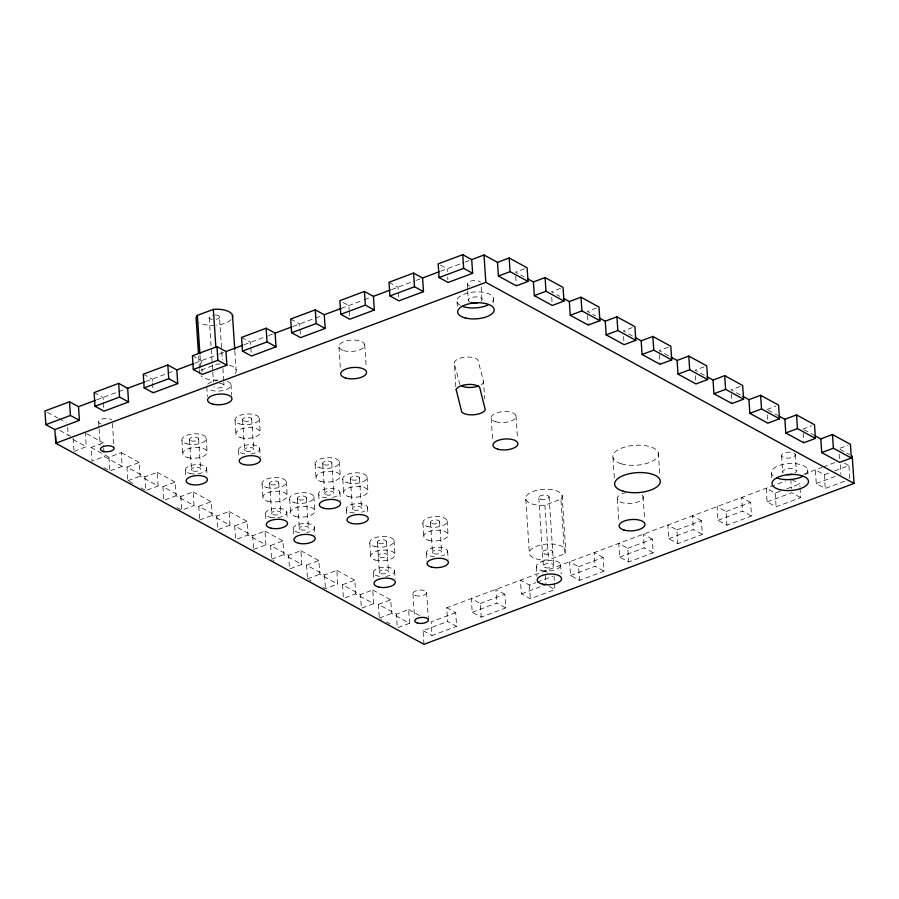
<?xml version="1.0" encoding="UTF-8"?>
<svg xmlns="http://www.w3.org/2000/svg" width="899" height="899" viewBox="0 0 899 899"><rect width="100%" height="100%" fill="white"/><g stroke="black" fill="none" stroke-linecap="round" stroke-linejoin="round"><path stroke-width="0.67" stroke-dasharray="4.5 3.37" d="M455.827 386.761L454.355 362.263A12.249 5.349 -3.8 0 1 465.12 357.184A12.249 5.349 -3.8 0 1 477.841 359.892L483.482 381.03L484.662 398.819M483.482 381.03L483.415 382.255A12.249 5.349 -3.8 0 1 480.864 384.929M560.92 499.181L561.976 497.54A18.295 7.99 -3.8 0 0 546.738 489.213A18.295 7.99 -3.8 0 0 525.893 497.012A18.295 7.99 -3.8 0 0 541.131 505.339L544.918 505.171L560.92 499.181L564.55 553.93L548.547 559.908L544.76 560.077A18.295 7.99 -3.8 0 1 529.522 551.75A18.295 7.99 -3.8 0 1 550.379 543.951A18.295 7.99 -3.8 0 1 565.617 552.278L564.55 553.93M96.62 399.909L127.658 388.289M145.773 381.513L174.226 370.871M194.926 363.129L218.199 354.42M219.502 353.936L223.379 352.487M244.067 344.744L267.351 336.035M268.644 335.552L272.532 334.102M293.22 326.359L321.685 315.718M341.081 308.458L363.072 300.232M364.365 299.749L370.838 297.322M391.526 289.579L414.81 280.87M416.102 280.387L422.575 277.971M440.679 271.195L463.963 262.486M465.255 262.002L469.143 260.553M200.983 370.118L216.985 364.129L220.772 363.971M524.522 268.756L515.442 272.15L523.825 276.723M73.988 451.32L86.27 446.724L85.36 433.037M91.035 447.444L109.004 457.254L121.286 452.658L122.197 466.345L104.239 456.535L91.945 461.131L91.035 447.444L103.329 442.847L103.599 446.949M560.448 288.377L551.368 291.77L559.751 296.344M122.197 466.345L109.914 470.941L103.924 467.671M126.961 467.064L139.255 462.468L140.154 476.155L158.123 485.954L157.213 472.278L144.919 476.875L126.961 467.064L127.782 479.381M127.872 480.751L140.154 476.155M596.374 307.986L587.294 311.391L595.677 315.965M147.065 490.101L158.123 485.954M162.888 486.674L175.17 482.078L176.08 495.765L194.049 505.575L193.139 491.888L180.845 496.484L162.888 486.674L163.798 500.361M165.023 499.9L176.08 495.765M632.3 327.607L623.221 331.001L632.795 336.237M176.968 507.553L181.755 510.171L194.049 505.575M198.814 506.294L211.096 501.698L212.007 515.385L229.964 525.196L229.054 511.509L216.771 516.105L198.814 506.294L199.623 518.611M199.713 519.982L212.007 515.385M668.227 347.228L659.147 350.621L669.924 356.51M229.964 525.196L217.682 529.792L216.771 516.105M234.729 525.915L247.023 521.319L247.933 535.006L265.89 544.805L264.98 531.129L252.698 535.725L234.729 525.915L235.639 539.602L247.933 535.006M704.142 366.837L695.062 370.242L705.839 376.119M253.608 549.413L265.89 544.805M270.655 545.524L282.949 540.928L283.859 554.616L301.817 564.426L300.907 550.739L288.624 555.335L270.655 545.524L271.565 559.212L273.959 560.527M271.565 559.212L283.859 554.616M740.068 386.458L730.988 389.851L741.765 395.74M301.817 564.426L289.523 569.022L288.624 555.335M306.581 565.145L318.864 560.549L319.774 574.236L337.743 584.047L336.833 570.359L324.539 574.955L306.581 565.145L307.492 578.832L311.076 580.799M307.492 578.832L319.774 574.236M766.914 409.472L775.994 406.078M323.056 587.339L325.449 588.643L337.743 584.047M342.508 584.766L354.79 580.17L355.701 593.857L373.658 603.667L372.759 589.98L360.465 594.576L342.508 584.766L343.418 598.453L355.701 593.857M802.841 429.093L811.921 425.688M373.658 603.667L361.376 608.263L360.465 594.576M378.423 604.386L390.717 599.79L391.627 613.466L409.584 623.277L408.674 609.589L396.392 614.186L378.423 604.386L379.333 618.062L381.727 619.377M379.333 618.062L391.627 613.466M840.059 448.219L847.836 445.308M446.724 607.758L455.703 612.657L456.613 626.345L447.635 621.445L446.724 607.758L785.614 480.987M803.728 474.211L821.832 467.435M823.124 466.952L834.766 462.592M409.584 623.277L397.302 627.873L396.392 614.186M455.703 612.657L431.127 621.85L432.037 635.537L456.613 626.345M480.28 603.465L504.856 594.273L505.766 607.96L481.19 617.152L472.211 612.253L471.301 598.565L480.28 603.465L481.19 617.152M554.009 575.888L554.919 589.575L530.343 598.768L521.364 593.857L520.454 580.181L529.432 585.08L535.905 582.664M537.197 582.181L552.716 576.371M578.585 566.696L603.162 557.504L604.072 571.18L579.495 580.383L570.517 575.472L569.606 561.785L578.585 566.696L579.495 580.383M627.738 548.311L652.314 539.108L653.225 552.795L628.648 561.987L619.669 557.088L618.759 543.401L627.738 548.311L628.648 561.987M676.891 529.916L701.467 520.723L702.377 534.411L677.801 543.603L668.822 538.703L667.912 525.016L676.891 529.916L677.801 543.603M726.044 511.531L750.62 502.339L751.53 516.026L726.954 525.218L717.975 520.307L717.065 506.631L726.044 511.531L726.954 525.218M800.043 488.056L800.683 497.641L776.107 506.834L767.128 501.923L766.218 488.236L775.196 493.146L780.366 491.214M786.839 488.786L799.773 483.954L799.953 486.685M844.655 481.19L825.26 488.438L816.281 483.538L815.371 469.851L824.349 474.762L829.519 472.818M834.699 470.885L848.926 465.558L849.836 479.246M423.968 644.325L423.058 630.637L447.635 621.445M472.211 612.253L496.787 603.06L505.766 607.96M521.364 593.857L545.94 584.665L545.03 570.977L547.277 572.213M570.517 575.472L595.093 566.28L604.072 571.18M619.669 557.088L644.246 547.896L653.225 552.795M668.822 538.703L693.399 529.511L702.377 534.411M717.975 520.307L742.552 511.115L751.53 516.026M767.128 501.923L791.704 492.731L800.683 497.641M816.281 483.538L835.677 476.279M768.106 410.124L777.691 415.36M804.032 429.744L813.617 434.97M839.981 449.376L849.78 454.725M844.431 463.109L848.926 465.558M440.409 265.104L447.151 268.779L447.331 271.509M791.918 479.661L799.773 483.954M389.02 282.264L397.999 287.163L398.729 298.108M750.62 502.339L741.641 497.439L742.552 511.115M343.227 302.491L348.846 305.548L349.115 309.661M701.467 520.723L692.488 515.824L693.399 529.511M290.714 319.033L299.693 323.943L299.963 328.045M652.314 539.108L643.336 534.208L644.246 547.896M241.561 337.417L250.54 342.328L250.81 346.43M603.162 557.504L594.183 552.593L595.093 566.28M192.408 355.813L201.387 360.713L201.567 363.454M549.311 586.508L554.919 589.575M143.256 374.198L152.234 379.097L152.414 381.839M504.856 594.273L495.877 589.373L496.787 603.06M94.103 392.582L103.082 397.482L103.812 408.438M47.31 412.259L57.952 418.069M59.132 418.709L66.223 422.586M86.562 433.689L103.329 442.847M121.286 452.658L139.255 462.468M157.213 472.278L175.17 482.078M193.139 491.888L211.096 501.698M229.054 511.509L247.023 521.319M264.98 531.129L282.949 540.928M300.907 550.739L318.864 560.549M336.833 570.359L354.79 580.17M372.759 589.98L390.717 599.79M408.674 609.589L420.496 616.051M59.907 430.441L73.077 437.633L73.898 449.95M73.1 439.532L86.27 446.724M423.058 630.637L432.037 635.537M129.063 481.403L132.659 483.359M141.042 487.943L145.829 490.551L144.919 476.875M386.525 621.996L390.11 623.951M459.928 384.626L454.287 363.488M840.217 464.761L840.857 474.346M839.127 454.186L839.666 462.389M824.349 474.762L825.26 488.438M807.673 469.728L808.134 476.571M803.11 433.194L803.751 442.78M795.233 454.456L796.323 470.874M790.794 479.043L791.423 488.629M781.613 455.827L782.703 472.256M775.196 493.146L776.107 506.834M771.353 473.402L771.814 480.246M767.274 414.945L767.825 423.159M731.258 393.964L731.898 403.539M695.433 375.715L695.972 383.918M659.416 354.723L660.046 364.309M658.371 452.972L659.911 476.234M643.1 496.495L644.639 519.757M623.58 336.473L624.131 344.688M617.377 499.091L618.917 522.353M612.972 457.557L614.422 479.448M587.564 315.493L588.204 325.067M551.739 297.243L552.278 305.458M562.089 495.439L565.729 550.177M560.583 564.482L561.223 574.056M549.075 496.754L553.627 565.179M544.918 505.171L548.547 559.908M538.793 497.799L543.333 566.224M536.377 566.921L537.006 576.506M515.723 276.251L516.262 284.466M525.78 499.114L529.41 553.851M529.432 585.08L530.343 598.768M516.015 415.81L517.566 439.083M493.337 298.075L493.798 304.918M491.202 418.316L492.652 440.218M481.179 286.905L481.988 299.221M467.278 284.174L467.649 289.647M467.738 291.018L468.368 300.603M457.029 301.749L457.389 307.222M447.691 276.993L447.882 279.724M447.129 520.69L448.039 534.377M447.612 550.952L448.163 559.167M439.555 521.454L441.555 551.57M430.486 522.375L432.475 552.48M426.429 553.099L426.969 561.302M422.912 523.139L423.822 536.827M426.587 592.351L428.407 619.726M412.978 593.733L414.518 616.995M394.043 540.546L394.953 554.234M394.526 570.809L395.077 579.023M386.48 541.31L388.48 571.427M364.691 344.452L366.23 367.725M377.4 542.232L379.4 572.337M367.017 476.942L367.927 490.629M373.343 572.955L373.793 579.799M367.5 507.205L367.961 514.048M369.826 542.996L370.736 556.683M349.205 311.02L349.576 316.504M359.454 477.706L361.454 507.823M350.374 478.628L352.374 508.733M338.957 347.059L340.507 370.321M346.317 509.351L346.767 516.195M342.8 479.392L343.71 493.079M339.35 461.839L340.26 475.526M339.844 492.101L340.384 500.316M331.787 462.603L333.787 492.719M322.707 463.524L324.708 493.63M324.539 574.955L325.449 588.643M318.662 494.248L319.111 501.08M315.144 464.289L316.055 477.976M313.931 496.81L314.841 510.486M314.414 527.061L314.965 535.276M300.052 329.416L300.513 336.26M306.368 497.574L308.368 527.679M297.288 498.484L299.288 528.59M293.231 529.208L293.692 536.051M289.725 499.248L290.624 512.936M286.275 481.695L287.174 495.383M286.759 511.958L287.208 518.802M278.701 482.46L280.702 512.576M269.621 483.381L271.622 513.486M259.249 418.091L260.159 431.778M265.576 514.104L266.025 520.948M259.732 448.354L260.272 456.568M262.058 484.145L262.969 497.832M250.9 347.801L251.27 353.273M251.675 418.855L253.675 448.972M252.698 535.725L253.518 548.042M242.595 419.777L244.595 449.882M234.853 351.037L236.134 370.197M238.55 450.5L238.999 457.344M235.032 420.541L235.943 434.228M230.987 384.491L231.717 395.436M215.131 314.998A5.18 2.27 -3.8 0 1 219.48 316.763L221.705 350.284M221.795 351.678L222.356 360.061M222.907 368.433L223.75 381.007M223.84 382.401L224.02 385.199M209.186 317.808L212.715 370.871M212.805 372.265L213.456 382.041M206.77 386.941L207.411 396.515M201.938 368.927L202.118 371.658M206.163 437.948L207.073 451.635M199.983 355.06L200.803 367.376M206.646 468.21L207.107 475.054M198.634 356.071L199.443 368.388M199.533 369.759L199.814 373.86M198.589 438.712L200.589 468.829M189.52 439.633L191.509 469.739M185.464 470.357L185.823 475.829M181.946 440.398L182.857 454.085M180.845 496.484L181.755 510.171M152.504 383.21L153.055 391.413M112.442 423.44L114.072 448.073M109.004 457.254L109.813 469.57M103.688 448.32L104.239 456.535M98.643 422.081L99.002 427.553M99.092 428.924L100.182 445.342M67.672 427.34L68.223 435.543M642.302 495.091A12.957 5.664 -3.8 0 1 634.908 502.822A12.957 5.664 -3.8 0 1 618.164 500.485A12.957 5.664 -3.8 0 1 625.558 492.753M219.48 316.763A5.18 2.27 -3.8 0 1 216.198 319.302M212.243 319.471A5.18 2.27 -3.8 0 1 209.164 317.516A5.18 2.27 -3.8 0 1 212.467 315.268M231.043 319.628A18.295 7.99 -3.8 0 1 216.299 325.146M215.108 325.247A18.295 7.99 -3.8 0 1 199.589 322.797M229.425 365.174A18.295 7.99 -3.8 0 1 234.673 374.366M217.547 380.052A18.295 7.99 -3.8 0 1 200.938 375.838M219.671 383.435A5.18 2.27 -3.8 0 1 222.907 386.918A5.18 2.27 -3.8 0 1 214.052 386.795M379.625 576.383A10.676 4.664 -3.8 0 1 376.254 569.056A10.676 4.664 -3.8 0 1 393.504 569.314A10.676 4.664 -3.8 0 1 385.075 576.461M434.475 556.695A10.676 4.664 -3.8 0 1 427.845 550.143A10.676 4.664 -3.8 0 1 444.836 548.435A10.676 4.664 -3.8 0 1 441.712 555.964M299.524 532.635A10.676 4.664 -3.8 0 1 295.726 525.533A10.676 4.664 -3.8 0 1 312.773 525.128A10.676 4.664 -3.8 0 1 306.795 532.466M326.697 497.844A10.676 4.664 -3.8 0 1 320.763 490.809A10.676 4.664 -3.8 0 1 338.518 490.371A10.676 4.664 -3.8 0 1 330.394 497.754M354.363 512.947A10.676 4.664 -3.8 0 1 347.733 506.395A10.676 4.664 -3.8 0 1 364.724 504.687A10.676 4.664 -3.8 0 1 361.612 512.216M244.831 453.928A10.676 4.664 -3.8 0 1 241.449 446.601A10.676 4.664 -3.8 0 1 258.698 446.859A10.676 4.664 -3.8 0 1 250.282 454.006M227.312 381.412A12.193 5.327 -3.8 0 1 226.065 389.638A12.193 5.327 -3.8 0 1 207.95 388.66M207.736 384.154A12.193 5.327 -3.8 0 1 217.569 380.479M793.952 453.074A6.866 3 -3.8 0 1 790.333 457.917A6.866 3 -3.8 0 1 781.591 455.31A6.866 3 -3.8 0 1 791.199 452.242M469.795 286.062A6.866 3 -3.8 0 1 470.053 281.286A6.866 3 -3.8 0 1 480.482 282.061M469.649 301.985A6.866 3 -3.8 0 1 470.671 297.895A6.866 3 -3.8 0 1 479.931 297.49A6.866 3 -3.8 0 1 480.516 301.513M783.13 472.986A6.866 3 -3.8 0 1 790.569 468.536A6.866 3 -3.8 0 1 794.851 473.155M773.118 475.976A18.295 7.99 -3.8 0 1 790.738 463.513A18.295 7.99 -3.8 0 1 804.684 475.211M460.434 305.424A18.295 7.99 -3.8 0 1 462.771 294.703A18.295 7.99 -3.8 0 1 487.044 293.186A18.295 7.99 -3.8 0 1 490.348 303.559M101.16 423.957A6.866 3 -3.8 0 1 101.407 419.181A6.866 3 -3.8 0 1 111.836 419.968M343.71 350.61A12.957 5.664 -3.8 0 0 364.612 345.935A12.957 5.664 -3.8 0 0 347.149 340.721A12.957 5.664 -3.8 0 0 343.71 350.61M495.776 421.743A12.507 5.461 -3.8 0 0 515.936 417.248A12.507 5.461 -3.8 0 0 499.102 412.203A12.507 5.461 -3.8 0 0 495.776 421.743M375.209 560.032A12.193 5.327 -3.8 0 0 394.875 555.638A12.193 5.327 -3.8 0 0 378.445 550.716A12.193 5.327 -3.8 0 0 375.209 560.032M379.985 557.178A4.574 2 -3.8 0 0 387.357 555.526A4.574 2 -3.8 0 0 381.198 553.683A4.574 2 -3.8 0 0 379.985 557.178M374.299 546.345A12.193 5.327 -3.8 0 0 393.964 541.951A12.193 5.327 -3.8 0 0 377.535 537.029A12.193 5.327 -3.8 0 0 374.299 546.345M428.295 540.164A12.193 5.327 -3.8 0 0 447.96 535.77A12.193 5.327 -3.8 0 0 431.531 530.86A12.193 5.327 -3.8 0 0 428.295 540.164M427.385 526.488A12.193 5.327 -3.8 0 0 447.05 522.094A12.193 5.327 -3.8 0 0 430.621 517.172A12.193 5.327 -3.8 0 0 427.385 526.488M295.097 516.284A12.193 5.327 -3.8 0 0 314.762 511.891A12.193 5.327 -3.8 0 0 298.344 506.969A12.193 5.327 -3.8 0 0 295.097 516.284M294.187 502.597A12.193 5.327 -3.8 0 0 313.852 498.203A12.193 5.327 -3.8 0 0 297.434 493.281A12.193 5.327 -3.8 0 0 294.187 502.597M348.183 496.428A12.193 5.327 -3.8 0 0 367.848 492.034A12.193 5.327 -3.8 0 0 351.419 487.112A12.193 5.327 -3.8 0 0 348.183 496.428M347.272 482.741A12.193 5.327 -3.8 0 0 366.938 478.347A12.193 5.327 -3.8 0 0 350.52 473.425A12.193 5.327 -3.8 0 0 347.272 482.741M298.962 499.743A4.574 2 -3.8 0 0 306.334 498.091A4.574 2 -3.8 0 0 300.176 496.248A4.574 2 -3.8 0 0 298.962 499.743M352.048 479.886A4.574 2 -3.8 0 0 359.42 478.234A4.574 2 -3.8 0 0 353.262 476.391A4.574 2 -3.8 0 0 352.048 479.886M379.075 543.49A4.574 2 -3.8 0 0 386.446 541.839A4.574 2 -3.8 0 0 380.288 539.996A4.574 2 -3.8 0 0 379.075 543.49M432.161 523.634A4.574 2 -3.8 0 0 439.532 521.982A4.574 2 -3.8 0 0 433.374 520.139A4.574 2 -3.8 0 0 432.161 523.634M300.963 529.848A4.574 2 -3.8 0 0 308.335 528.196A4.574 2 -3.8 0 0 302.176 526.353A4.574 2 -3.8 0 0 300.963 529.848M354.049 509.991A4.574 2 -3.8 0 0 361.42 508.34A4.574 2 -3.8 0 0 355.262 506.497A4.574 2 -3.8 0 0 354.049 509.991M381.075 573.596A4.574 2 -3.8 0 0 388.447 571.944A4.574 2 -3.8 0 0 382.289 570.101A4.574 2 -3.8 0 0 381.075 573.596M434.161 553.739A4.574 2 -3.8 0 0 441.533 552.087A4.574 2 -3.8 0 0 435.374 550.244A4.574 2 -3.8 0 0 434.161 553.739M266.531 487.494A12.193 5.327 -3.8 0 0 286.197 483.1A12.193 5.327 -3.8 0 0 269.767 478.178A12.193 5.327 -3.8 0 0 266.531 487.494M271.296 484.64A4.574 2 -3.8 0 0 278.679 482.988A4.574 2 -3.8 0 0 272.521 481.145A4.574 2 -3.8 0 0 271.296 484.64M324.382 464.772A4.574 2 -3.8 0 0 331.765 463.131A4.574 2 -3.8 0 0 325.595 461.288A4.574 2 -3.8 0 0 324.382 464.772M319.617 467.637A12.193 5.327 -3.8 0 0 339.283 463.243A12.193 5.327 -3.8 0 0 322.853 458.321A12.193 5.327 -3.8 0 0 319.617 467.637M186.419 443.746A12.193 5.327 -3.8 0 0 206.085 439.353A12.193 5.327 -3.8 0 0 189.655 434.431A12.193 5.327 -3.8 0 0 186.419 443.746M191.195 440.892A4.574 2 -3.8 0 0 198.567 439.24A4.574 2 -3.8 0 0 192.408 437.397A4.574 2 -3.8 0 0 191.195 440.892M239.505 423.89A12.193 5.327 -3.8 0 0 259.17 419.496A12.193 5.327 -3.8 0 0 242.741 414.574A12.193 5.327 -3.8 0 0 239.505 423.89M244.281 421.035A4.574 2 -3.8 0 0 251.653 419.383A4.574 2 -3.8 0 0 245.494 417.541A4.574 2 -3.8 0 0 244.281 421.035M267.441 501.17A12.193 5.327 -3.8 0 0 287.107 496.787A12.193 5.327 -3.8 0 0 270.678 491.865A12.193 5.327 -3.8 0 0 267.441 501.17M273.296 514.745A4.574 2 -3.8 0 0 280.679 513.093A4.574 2 -3.8 0 0 274.521 511.25A4.574 2 -3.8 0 0 273.296 514.745M320.527 481.313A12.193 5.327 -3.8 0 0 340.193 476.919A12.193 5.327 -3.8 0 0 323.764 472.009A12.193 5.327 -3.8 0 0 320.527 481.313M326.382 494.888A4.574 2 -3.8 0 0 333.765 493.236A4.574 2 -3.8 0 0 327.596 491.393A4.574 2 -3.8 0 0 326.382 494.888M187.329 457.434A12.193 5.327 -3.8 0 0 206.995 453.04A12.193 5.327 -3.8 0 0 190.566 448.118A12.193 5.327 -3.8 0 0 187.329 457.434M193.195 470.997A4.574 2 -3.8 0 0 200.567 469.345A4.574 2 -3.8 0 0 194.409 467.502A4.574 2 -3.8 0 0 193.195 470.997M240.415 437.566A12.193 5.327 -3.8 0 0 260.081 433.172A12.193 5.327 -3.8 0 0 243.651 428.261A12.193 5.327 -3.8 0 0 240.415 437.566M246.281 451.141A4.574 2 -3.8 0 0 253.653 449.489A4.574 2 -3.8 0 0 247.495 447.646A4.574 2 -3.8 0 0 246.281 451.141M540.692 499.215A5.18 2.27 -3.8 0 0 549.053 497.349A5.18 2.27 -3.8 0 0 542.063 495.259A5.18 2.27 -3.8 0 0 540.692 499.215M544.322 553.953A5.18 2.27 -3.8 0 0 552.683 552.087A5.18 2.27 -3.8 0 0 545.704 549.997A5.18 2.27 -3.8 0 0 544.322 553.953M545.232 567.64A5.18 2.27 -3.8 0 0 553.593 565.774A5.18 2.27 -3.8 0 0 546.614 563.684A5.18 2.27 -3.8 0 0 545.232 567.64M270.228 517.228A10.676 4.664 -3.8 0 0 286.792 512.767A10.676 4.664 -3.8 0 0 271.464 509.092A10.676 4.664 -3.8 0 0 270.228 517.228M190.127 473.481A10.676 4.664 -3.8 0 0 206.68 469.031A10.676 4.664 -3.8 0 0 191.352 465.345A10.676 4.664 -3.8 0 0 190.127 473.481M541.704 570.494A12.193 5.327 -3.8 0 0 560.628 565.404A12.193 5.327 -3.8 0 0 543.108 561.201A12.193 5.327 -3.8 0 0 541.704 570.494M621.355 463.828A22.868 9.99 -3.8 0 0 658.225 455.591A22.868 9.99 -3.8 0 0 627.423 446.376A22.868 9.99 -3.8 0 0 621.355 463.828M415.484 595.61A6.866 3 -3.8 0 0 426.553 593.138A6.866 3 -3.8 0 0 417.316 590.373A6.866 3 -3.8 0 0 415.484 595.61"/><path stroke-width="1.35" d="M232.38 317.549A18.295 7.99 -3.8 0 0 217.142 309.222L213.355 309.391L197.353 315.369L196.285 317.021A18.295 7.99 -3.8 0 0 196.173 319.123L198.443 353.329M69.526 401.774L44.95 410.967L45.86 424.654L54.839 429.565L79.415 420.361L78.505 406.685L69.526 401.774L70.437 415.462L79.415 420.361M118.679 383.39L94.103 392.582L95.013 406.269L103.992 411.169L128.568 401.977L127.658 388.289L118.679 383.39L119.589 397.077L128.568 401.977M167.832 365.005L143.256 374.198L144.166 387.885L153.145 392.784L177.721 383.592L176.811 369.905L167.832 365.005L168.742 378.693L177.721 383.592M216.985 346.609L192.408 355.813L193.319 369.489L202.297 374.4L226.874 365.208L225.964 351.52L216.985 346.609L217.895 360.297L226.874 365.208M266.138 328.225L241.561 337.417L242.472 351.104L251.45 356.015L276.027 346.812L275.116 333.136L266.138 328.225L267.048 341.912L276.027 346.812M315.291 309.84L290.714 319.033L291.624 332.72L300.603 337.619L325.18 328.427L324.269 314.74L315.291 309.84L316.201 323.528L325.18 328.427M364.443 291.456L339.867 300.648L340.777 314.335L349.756 319.235L374.332 310.043L373.422 296.355L364.443 291.456L365.354 305.143L374.332 310.043M413.596 273.071L389.02 282.264L389.93 295.94L398.909 300.85L423.485 291.658L422.575 277.971L413.596 273.071L414.506 286.747L423.485 291.658M462.749 254.675L438.173 263.868L439.083 277.555L448.062 282.466L472.638 273.274L471.728 259.586L462.749 254.675L463.648 268.363L472.638 273.274M78.505 406.685L95.328 400.392M127.658 388.289L144.469 382.008M176.811 369.905L193.622 363.612M225.964 351.52L242.775 345.227M275.116 333.136L291.928 326.843M324.269 314.74L341.081 308.458M373.422 296.355L390.233 290.062M422.575 277.971L439.386 271.678M471.728 259.586L484.01 254.99L497.484 262.339L509.16 257.979L527.117 267.79L528.028 281.466L516.352 285.837L498.394 276.027L497.484 262.339M45.86 424.654L70.437 415.462M95.013 406.269L119.589 397.077M144.166 387.885L168.742 378.693M193.319 369.489L217.895 360.297M242.472 351.104L267.048 341.912M291.624 332.72L316.201 323.528M340.777 314.335L365.354 305.143M389.93 295.94L414.506 286.747M439.083 277.555L463.648 268.363M498.394 276.027L510.07 271.667L528.028 281.466M54.839 429.565L55.749 443.241L485.831 282.353L854.05 483.437L852.23 456.063M533.41 281.96L545.086 277.589L563.044 287.399L563.954 301.086L552.278 305.458L534.321 295.647L533.41 281.96L527.421 278.69M534.321 295.647L545.996 291.276L563.954 301.086M569.337 301.581L581.001 297.209L598.97 307.02L599.88 320.707L588.204 325.067L570.247 315.268L569.337 301.581L563.347 298.311M570.247 315.268L581.911 310.897L599.88 320.707M605.252 321.19L616.928 316.83L634.896 326.64L635.795 340.316L624.131 344.688L606.162 334.877L605.252 321.19L599.273 317.92M606.162 334.877L617.838 330.517L635.795 340.316M641.178 340.811L652.854 336.44L670.811 346.25L671.722 359.937L660.046 364.309L642.088 354.498L641.178 340.811L635.188 337.541M642.088 354.498L653.764 350.127L671.722 359.937M677.104 360.432L688.78 356.06L706.738 365.871L707.648 379.558L695.972 383.918L678.015 374.119L677.104 360.432L671.115 357.161M678.015 374.119L689.69 369.747L707.648 379.558M713.031 380.041L724.706 375.681L742.664 385.491L743.574 399.178L731.898 403.539L713.941 393.728L713.031 380.041L707.041 376.771M713.941 393.728L725.605 389.368L743.574 399.178M748.946 399.662L760.621 395.302L778.59 405.101L779.5 418.788L767.825 423.159L749.856 413.349L748.946 399.662L742.967 396.392M749.856 413.349L761.532 408.978L779.5 418.788M784.872 419.282L796.548 414.911L814.505 424.721L815.415 438.409L803.751 442.78L785.782 432.97L784.872 419.282L778.882 416.012M785.782 432.97L797.458 428.598L815.415 438.409M820.798 438.903L832.474 434.532L850.432 444.342L851.342 458.029L839.666 462.389L821.708 452.579L820.798 438.903L814.809 435.633M821.708 452.579L833.384 448.219L851.342 458.029M854.05 483.437L423.968 644.325L55.749 443.241M832.474 434.532L833.384 448.219M796.548 414.911L797.458 428.598M760.621 395.302L761.532 408.978M724.706 375.681L725.605 389.368M688.78 356.06L689.69 369.747M652.854 336.44L653.764 350.127M616.928 316.83L617.838 330.517M581.001 297.209L581.911 310.897M545.086 277.589L545.996 291.276M509.16 257.979L510.07 271.667M484.01 254.99L485.831 282.353M232.493 315.448L234.763 349.666M213.355 309.391L215.895 347.711M197.353 315.369L199.893 353.689M55.659 436.037L56.019 441.51M478.549 386.019A12.249 5.349 -3.8 0 1 461.457 385.772M477.65 302.581A6.866 3 -3.8 0 1 470.885 302.48M791.985 474.234A6.866 3 -3.8 0 1 786.749 474.458M802.695 476.403A18.295 7.99 -3.8 0 1 776.871 478.021M488.359 304.75A18.295 7.99 -3.8 0 1 462.536 306.368M456.164 389.638L461.749 412A12.249 5.349 -3.8 0 0 474.47 414.709A12.249 5.349 -3.8 0 0 485.235 409.618L479.65 387.267A12.249 5.349 -3.8 0 0 466.941 384.547A12.249 5.349 -3.8 0 0 456.164 389.638M345.531 377.985A12.957 5.664 -3.8 0 0 366.421 373.31A12.957 5.664 -3.8 0 0 348.969 368.084A12.957 5.664 -3.8 0 0 345.531 377.985M497.597 449.118A12.507 5.461 -3.8 0 0 517.757 444.612A12.507 5.461 -3.8 0 0 500.923 439.577A12.507 5.461 -3.8 0 0 497.597 449.118M623.94 530.017A12.957 5.664 -3.8 0 0 644.83 525.342A12.957 5.664 -3.8 0 0 627.378 520.128A12.957 5.664 -3.8 0 0 623.94 530.017M378.726 587.025A10.676 4.664 -3.8 0 0 395.29 582.574A10.676 4.664 -3.8 0 0 379.962 578.889A10.676 4.664 -3.8 0 0 378.726 587.025M298.625 543.277A10.676 4.664 -3.8 0 0 315.178 538.827A10.676 4.664 -3.8 0 0 299.85 535.141A10.676 4.664 -3.8 0 0 298.625 543.277M270.959 528.174A10.676 4.664 -3.8 0 0 287.523 523.724A10.676 4.664 -3.8 0 0 272.195 520.038A10.676 4.664 -3.8 0 0 270.959 528.174M190.846 484.426A10.676 4.664 -3.8 0 0 207.411 479.976A10.676 4.664 -3.8 0 0 192.083 476.29A10.676 4.664 -3.8 0 0 190.846 484.426M243.932 464.569A10.676 4.664 -3.8 0 0 260.496 460.119A10.676 4.664 -3.8 0 0 245.169 456.434A10.676 4.664 -3.8 0 0 243.932 464.569M324.045 508.317A10.676 4.664 -3.8 0 0 340.609 503.867A10.676 4.664 -3.8 0 0 325.281 500.181A10.676 4.664 -3.8 0 0 324.045 508.317M351.7 523.42A10.676 4.664 -3.8 0 0 368.264 518.97A10.676 4.664 -3.8 0 0 352.936 515.284A10.676 4.664 -3.8 0 0 351.7 523.42M431.812 567.168A10.676 4.664 -3.8 0 0 448.376 562.718A10.676 4.664 -3.8 0 0 433.048 559.032A10.676 4.664 -3.8 0 0 431.812 567.168M542.603 584.181A12.193 5.327 -3.8 0 0 561.538 579.091A12.193 5.327 -3.8 0 0 544.019 574.888A12.193 5.327 -3.8 0 0 542.603 584.181M213.007 404.202A12.193 5.327 -3.8 0 0 231.942 399.1A12.193 5.327 -3.8 0 0 214.423 394.897A12.193 5.327 -3.8 0 0 213.007 404.202M623.176 491.202A22.868 9.99 -3.8 0 0 660.046 482.965A22.868 9.99 -3.8 0 0 629.244 473.739A22.868 9.99 -3.8 0 0 623.176 491.202M780.074 489.708A18.295 7.99 -3.8 0 0 808.471 482.066A18.295 7.99 -3.8 0 0 782.186 475.762A18.295 7.99 -3.8 0 0 780.074 489.708M465.738 318.055A18.295 7.99 -3.8 0 0 494.135 310.413A18.295 7.99 -3.8 0 0 467.862 304.109A18.295 7.99 -3.8 0 0 465.738 318.055M102.969 451.332A6.866 3 -3.8 0 0 114.038 448.859A6.866 3 -3.8 0 0 104.801 446.095A6.866 3 -3.8 0 0 102.969 451.332M417.305 622.985A6.866 3 -3.8 0 0 428.373 620.512A6.866 3 -3.8 0 0 419.125 617.748A6.866 3 -3.8 0 0 417.305 622.985"/></g></svg>
